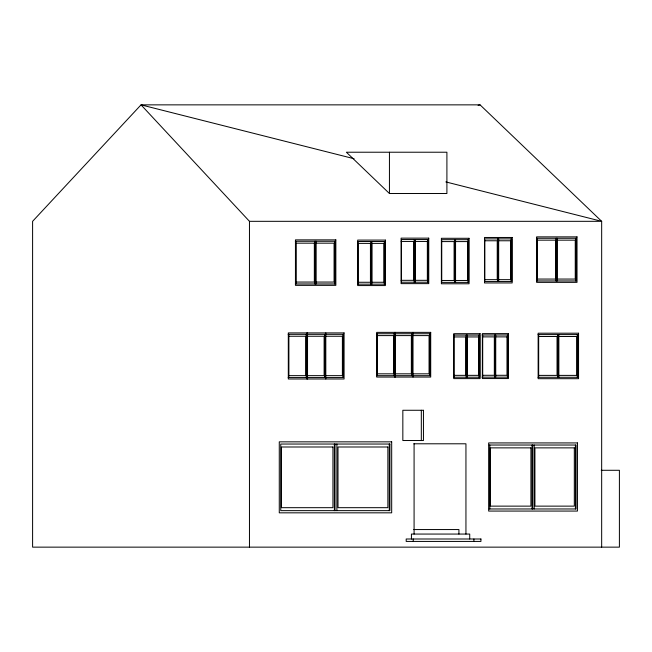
<?xml version="1.0" encoding="UTF-8"?>
<svg xmlns="http://www.w3.org/2000/svg" width="652" height="652" viewBox="0 0 652 652"><rect width="100%" height="100%" fill="white"/><g stroke="black" fill="none" stroke-linecap="round" stroke-linejoin="round"><path stroke-width="0.98" d="M306.896 378.991L306.896 332.911M307.532 378.991L307.532 332.911M325.804 378.991L325.804 332.911M394.696 377.06L394.696 332.365M395.308 377.06L395.308 332.365M413.009 377.06L413.009 332.365M478.087 105.371L480.059 104.858L601.666 221.321L601.666 547.142M480.059 104.858L141.036 104.858L32.6 221.321L32.6 547.142L619.4 547.142L619.4 470.288L601.234 470.288M389.44 193.514L446.905 193.514L446.905 152.226L346.383 152.226L389.44 193.514L389.44 152.226M354.085 158.729L141.036 104.858L249.463 221.321L601.666 221.321L445.821 181.916M536.514 238.273L576.376 238.273L576.376 280.947L536.514 280.947M557.321 240.164L575.251 240.164L575.251 279.056L557.321 279.056M484.542 240.767L497.231 240.767L497.231 279.659L484.542 279.659M295.348 241.273L335.209 241.273L335.209 283.954L295.348 283.954M357.426 241.484L384.924 241.484L384.924 284.166L357.426 284.166M401.143 241.444L413.824 241.444L413.824 280.327L401.143 280.327M441.428 241.59L454.118 241.59L454.118 280.474L441.428 280.474M455.365 241.59L467.639 241.59L467.639 280.474L455.365 280.474M316.147 243.172L334.077 243.172L334.077 282.055L316.147 282.055M288.168 334.329L325.209 334.329L325.209 377.573L288.168 377.573M325.804 334.329L343.482 334.329L343.482 377.573L325.804 377.573M538.047 334.606L577.908 334.606L577.908 377.288L538.047 377.288M482.064 335.006L508.03 335.006L508.03 377.166L482.064 377.166M453.458 335.071L479.676 335.071L479.676 377.223L453.458 377.223M395.242 335.601L411.355 335.601L411.355 373.824L395.242 373.824M412.944 335.601L429.057 335.601L429.057 373.824L412.944 373.824M307.475 336.253L324.117 336.253L324.117 375.65L307.475 375.65M325.755 336.253L342.39 336.253L342.39 375.65L325.755 375.65M558.854 336.505L576.784 336.505L576.784 375.389L558.854 375.389M482.366 336.88L494.33 336.88L494.33 375.291L482.366 375.291M453.759 336.945L465.846 336.945L465.846 375.348L453.759 375.348M467.028 336.945L478.723 336.945L478.723 375.348L467.028 375.348M413.759 443.792L465.944 443.792L465.944 534.061M489.187 445.031L576.05 445.031L576.05 508.967L489.187 508.967M413.759 529.554L458.918 529.554L458.918 534.061M577.281 334.606L577.281 377.288M575.749 238.273L575.749 280.947M575.423 445.031L575.423 508.967M558.862 334.606L558.862 377.288M558.177 334.606L558.177 377.288M557.55 334.606L557.55 377.288M557.33 238.273L557.33 280.947M556.645 238.273L556.645 280.947M556.017 238.273L556.017 280.947M538.674 334.606L538.674 377.288M537.142 238.273L537.142 280.947M534.175 445.031L534.175 508.967M532.676 445.031L532.676 508.967M532.048 445.031L532.048 508.967M511.095 238.876L511.095 281.55M507.403 335.006L507.403 377.166M498.674 238.876L498.674 281.55M498.209 238.876L498.209 281.55M497.582 238.876L497.582 281.55M495.732 335.006L495.732 377.166M495.292 335.006L495.292 377.166M494.664 335.006L494.664 377.166M489.815 445.031L489.815 508.967M482.7 335.006L482.7 377.166M479.049 335.071L479.049 377.223M473.898 539L473.898 541.421M469.725 539L469.725 534.061L411.428 534.061L411.428 539M467.981 239.691L467.981 282.373M467.248 335.071L467.248 377.223M466.808 335.071L466.808 377.223M466.18 335.071L466.18 377.223M455.561 239.691L455.561 282.373M455.096 239.691L455.096 282.373M454.468 239.691L454.468 282.373M454.085 335.071L454.085 377.223M429.513 333.742L429.513 375.682M427.696 239.545L427.696 282.226M421.322 410.271L421.322 440.524M415.275 239.545L415.275 282.226M414.811 239.545L414.811 282.226M414.183 239.545L414.183 282.226M414.085 443.792L414.085 534.061M413.221 539L413.221 541.421M412.439 333.742L412.439 375.682M411.811 333.742L411.811 375.682M394.069 333.742L394.069 375.682M389.277 444.036L389.277 510.638M384.297 241.484L384.297 284.166M377.166 333.742L377.166 375.682M371.876 241.484L371.876 284.166M371.412 241.484L371.412 284.166M370.784 241.484L370.784 284.166M358.062 241.484L358.062 284.166M342.854 334.329L342.854 377.573M336.897 444.036L336.897 510.638M334.998 444.036L334.998 510.638M334.582 241.273L334.582 283.954M334.37 444.036L334.37 510.638M324.582 334.329L324.582 377.573M316.155 241.273L316.155 283.954M315.478 241.273L315.478 283.954M314.843 241.273L314.843 283.954M306.269 334.329L306.269 377.573M295.975 241.273L295.975 283.954M288.795 334.329L288.795 377.573M249.463 221.321L249.463 547.142M577.02 236.872L536.612 236.872L536.612 282.357L577.02 282.357L577.02 236.872M512.162 237.475L484.493 237.475L484.493 282.952L512.162 282.952L512.162 237.475M428.755 238.143L401.094 238.143L401.094 283.628L428.755 283.628L428.755 238.143M469.049 238.29L441.38 238.29L441.38 283.775L469.049 283.775L469.049 238.29M511.722 238.876L484.852 238.876L484.852 281.55L511.722 281.55L511.722 238.876M428.323 239.545L401.453 239.545L401.453 282.226L428.323 282.226L428.323 239.545M468.609 239.691L441.746 239.691L441.746 282.373L468.609 282.373L468.609 239.691M335.845 239.871L295.446 239.871L295.446 285.356L335.845 285.356L335.845 239.871M385.365 240.083L357.695 240.083L357.695 285.568L385.365 285.568L385.365 240.083M555.504 240.164L536.971 240.164L536.971 279.056L555.504 279.056L555.504 240.164M510.752 240.767L498.478 240.767L498.478 279.659L510.752 279.659L510.752 240.767M427.345 241.444L415.071 241.444L415.071 280.327L427.345 280.327L427.345 241.444M314.337 243.172L295.804 243.172L295.804 282.055L314.337 282.055L314.337 243.172M370.434 243.383L357.744 243.383L357.744 282.267L370.434 282.267L370.434 243.383M383.955 243.383L371.681 243.383L371.681 282.267L383.955 282.267L383.955 243.383M430.711 332.365L376.685 332.365L376.685 377.06L430.711 377.06L430.711 332.365M344.077 332.911L288.306 332.911L288.306 378.991L344.077 378.991L344.077 332.911M578.552 333.205L538.144 333.205L538.144 378.69L578.552 378.69L578.552 333.205M508.446 333.62L482.358 333.62L482.358 378.551L508.446 378.551L508.446 333.62M430.141 333.742L376.538 333.742L376.538 375.682L430.141 375.682L430.141 333.742M480.092 333.685L453.735 333.685L453.735 378.608L480.092 378.608L480.092 333.685M393.604 335.601L376.946 335.601L376.946 373.824L393.604 373.824L393.604 335.601M305.796 336.253L288.6 336.253L288.6 375.65L305.796 375.65L305.796 336.253M557.036 336.505L538.503 336.505L538.503 375.389L557.036 375.389L557.036 336.505M507.077 336.88L495.504 336.88L495.504 375.291L507.077 375.291L507.077 336.88M423.45 410.271L402.838 410.271L402.838 440.524L423.45 440.524L423.45 410.271M391.681 441.844L279.276 441.844L279.276 512.831L391.681 512.831L391.681 441.844M577.452 442.928L488.658 442.928L488.658 511.07L577.452 511.07L577.452 442.928M389.904 444.036L280.751 444.036L280.751 510.638L389.904 510.638L389.904 444.036M332.944 446.995L281.403 446.995L281.403 507.68L332.944 507.68L332.944 446.995M387.875 446.995L337.997 446.995L337.997 507.68L387.875 507.68L387.875 446.995M530.924 447.867L490.198 447.867L490.198 506.131L530.924 506.131L530.924 447.867M574.314 447.867L534.917 447.867L534.917 506.131L574.314 506.131L574.314 447.867M480.931 539L406.196 539L406.196 541.421L480.931 541.421L480.931 539"/></g></svg>
